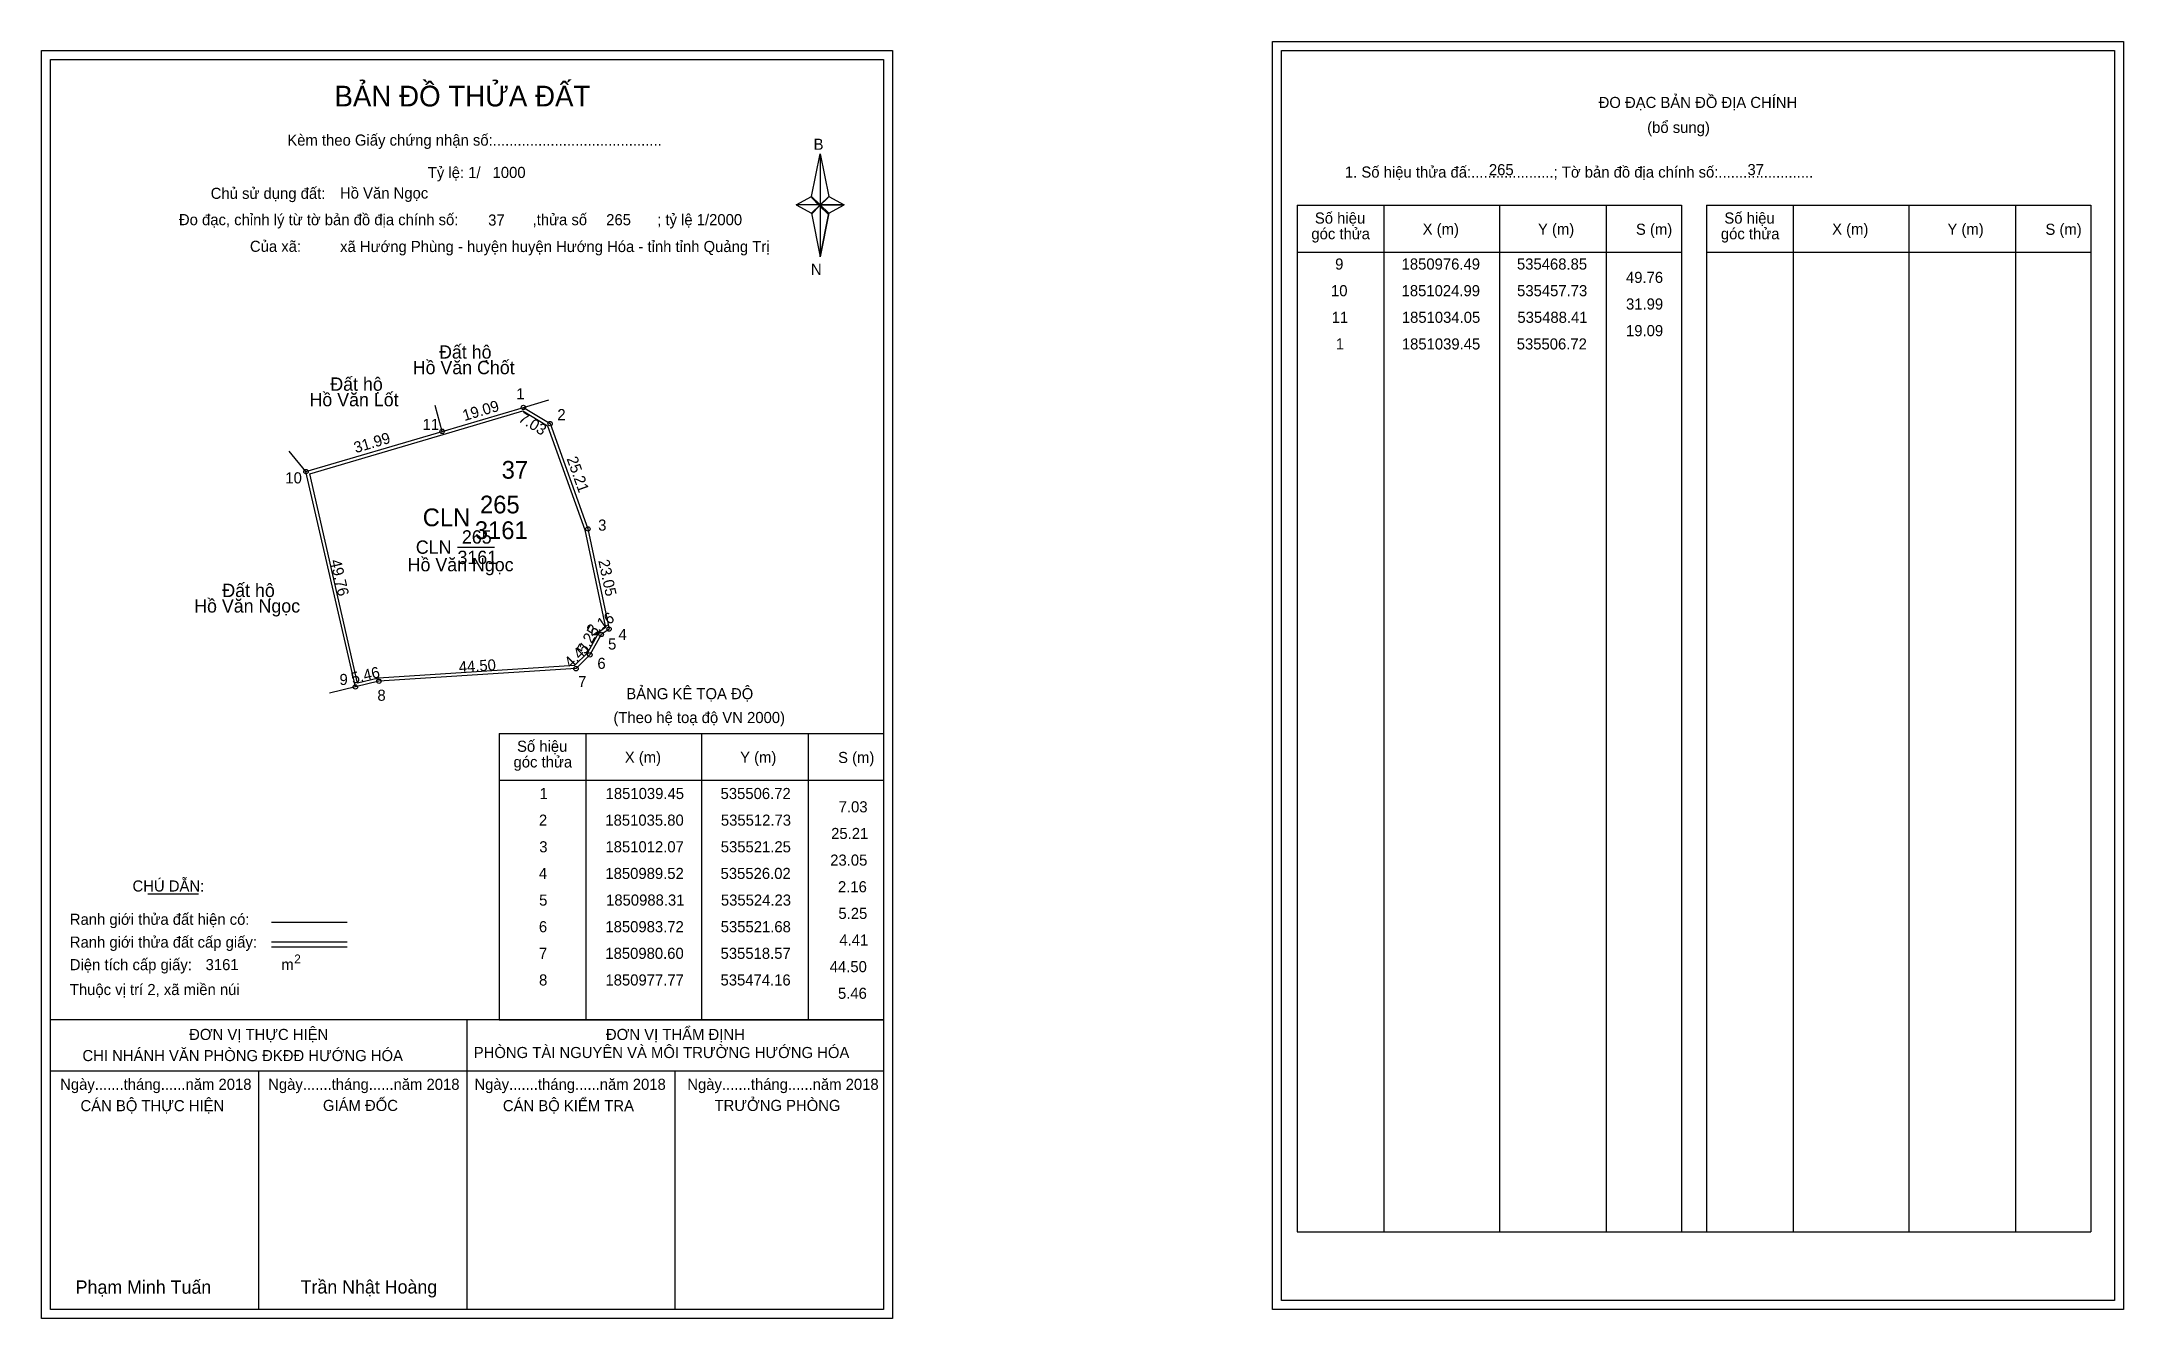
# Model space of a CAD drawing. Extents: x 535398 to 535867, y 1850834 to 1851122.
import ezdxf

# ---------------------------------------------------------------- set-up
doc = ezdxf.new("R2010")
doc.units = 0
for name, color, linetype in [('Level 1', 7, 'Continuous'), ('Level 10', 7, 'Continuous'), ('Level 11', 7, 'Continuous'), ('Level 13', 7, 'Continuous'), ('Level 2', 7, 'Continuous'), ('Level 27', 7, 'Continuous'), ('Level 3', 7, 'Continuous'), ('Level 36', 7, 'Continuous'), ('Level 4', 7, 'Continuous'), ('Level 49', 7, 'Continuous'), ('Level 5', 7, 'Continuous'), ('Level 53', 7, 'Continuous'), ('Level 55', 7, 'Continuous'), ('Level 6', 7, 'Continuous'), ('Level 63', 7, 'Continuous'), ('Level 7', 7, 'Continuous'), ('Level 9', 7, 'Continuous')]:
    doc.layers.add(name, color=color, linetype=linetype)

msp = doc.modelspace()

# ---------------------------------------------------------------- linework, layer by layer
at = {"layer": 'Level 1'}
for p, q in [((535400.17, 1851117.83), (535400.17, 1851117.83)), ((535677.49, 1851119.83), (535677.49, 1851119.83)), ((535571.59, 1851086.95), (535573.56, 1851096.59)), ((535573.56, 1851096.59), (535573.56, 1851085.07)), ((535573.56, 1851096.59), (535575.53, 1851086.95)), ((535568.15, 1851085.07), (535571.59, 1851086.95)), ((535571.59, 1851086.95), (535573.56, 1851085.07)), ((535573.41, 1851084.85), (535571.59, 1851086.73)), ((535573.56, 1851085.07), (535571.59, 1851083.23)), ((535573.41, 1851084.85), (535571.59, 1851083.01)), ((535571.59, 1851083.01), (535573.41, 1851084.85)), ((535575.38, 1851086.73), (535573.41, 1851084.85)), ((535573.41, 1851084.85), (535575.38, 1851086.73)), ((535575.38, 1851083.01), (535573.41, 1851084.85)), ((535575.53, 1851086.95), (535573.56, 1851085.07)), ((535573.56, 1851085.07), (535573.56, 1851073.37)), ((535573.56, 1851085.07), (535578.97, 1851085.07)), ((535573.56, 1851085.07), (535575.53, 1851083.23)), ((535575.53, 1851083.23), (535578.97, 1851085.07)), ((535681.03, 1851084.98), (535767.63, 1851084.98)), ((535700.62, 1850853.71), (535700.62, 1851084.98)), ((535726.69, 1850853.71), (535726.69, 1851084.98)), ((535750.66, 1851084.98), (535750.66, 1850853.71)), ((535767.63, 1851084.98), (535767.63, 1850853.71)), ((535773.28, 1851084.98), (535859.89, 1851084.98)), ((535792.87, 1850853.71), (535792.87, 1851084.98)), ((535818.95, 1850853.71), (535818.95, 1851084.98)), ((535842.92, 1851084.98), (535842.92, 1850853.71)), ((535859.89, 1851084.98), (535859.89, 1850853.71)), ((535571.59, 1851083.23), (535573.56, 1851073.37)), ((535575.53, 1851083.23), (535573.56, 1851073.37)), ((535681.03, 1851074.45), (535767.63, 1851074.45)), ((535773.28, 1851074.45), (535859.89, 1851074.45)), ((535501.27, 1850966.01), (535587.87, 1850966.01)), ((535520.86, 1850901.48), (535520.86, 1850966.01)), ((535546.93, 1850901.48), (535546.93, 1850966.01)), ((535570.9, 1850966.01), (535570.9, 1850901.48)), ((535501.27, 1850955.48), (535587.87, 1850955.48)), ((535422.09, 1850929.9), (535433.49, 1850929.9)), ((535449.95, 1850923.49), (535466.97, 1850923.49)), ((535449.95, 1850919.05), (535466.97, 1850919.05)), ((535449.95, 1850917.95), (535466.97, 1850917.95)), ((535507, 1850901.48), (535400.17, 1850901.48)), ((535587.87, 1850901.48), (535483.03, 1850901.48)), ((535494.02, 1850836.26), (535494.02, 1850901.48)), ((535501.27, 1850901.48), (535587.87, 1850901.48)), ((535587.87, 1850889.93), (535400.17, 1850889.93)), ((535447.09, 1850836.26), (535447.09, 1850889.93)), ((535540.94, 1850836.26), (535540.94, 1850889.93)), ((535681.03, 1850853.71), (535859.89, 1850853.71)), ((535587.87, 1850836.26), (535587.87, 1850836.26)), ((535865.19, 1850838.26), (535865.19, 1850838.26))]:
    msp.add_line(p, q, dxfattribs=at)
for points in [[(535571.59, 1851086.95), (535573.56, 1851096.59), (535573.56, 1851085.07)], [(535568.15, 1851085.07), (535571.59, 1851083.23), (535573.56, 1851085.07)], [(535573.56, 1851085.07), (535575.53, 1851086.95), (535578.97, 1851085.07)], [(535573.56, 1851085.07), (535573.56, 1851073.37), (535575.53, 1851083.23)]]:
    msp.add_lwpolyline(points, close=True, dxfattribs=at)
at = {"layer": 'Level 10'}
msp.add_line((535518.57, 1850980.6), (535521.68, 1850983.72), dxfattribs=at)
for points in [[(535468.85, 1850976.49), (535457.73, 1851024.99), (535488.41, 1851034.05), (535506.72, 1851039.45), (535512.73, 1851035.8), (535521.25, 1851012.07), (535526.02, 1850989.52), (535524.23, 1850988.31), (535521.68, 1850983.72), (535518.57, 1850980.6), (535474.16, 1850977.77)], [(535469.37, 1850977.34), (535458.56, 1851024.51), (535488.61, 1851033.38), (535506.62, 1851038.69), (535512.15, 1851035.33), (535520.58, 1851011.88), (535525.24, 1850989.84), (535523.7, 1850988.8), (535521.12, 1850984.15), (535518.26, 1850981.28), (535474.05, 1850978.46)]]:
    msp.add_lwpolyline(points, close=True, dxfattribs=at)
at = {"layer": 'Level 11'}
for centre in [(535506.72, 1851039.45), (535488.41, 1851034.05), (535512.73, 1851035.8), (535457.73, 1851024.99), (535521.25, 1851012.07), (535526.02, 1850989.52), (535524.23, 1850988.31), (535518.57, 1850980.6), (535521.68, 1850983.72), (535468.85, 1850976.49), (535468.85, 1850976.49), (535474.16, 1850977.77)]:
    msp.add_circle(centre, 0.5, dxfattribs=at)
at = {"layer": 'Level 27'}
for p, q in [((535488.41, 1851034.05), (535486.85, 1851039.84)), ((535506.72, 1851039.45), (535512.47, 1851041.15)), ((535457.73, 1851024.99), (535453.91, 1851029.62)), ((535468.85, 1850976.49), (535463.02, 1850975.07))]:
    msp.add_line(p, q, dxfattribs=at)
at = {"layer": 'Level 3'}
for p, q in [((535681.03, 1851084.98), (535681.03, 1850853.71)), ((535773.28, 1851084.98), (535773.28, 1850853.71)), ((535501.27, 1850966.01), (535501.27, 1850901.48))]:
    msp.add_line(p, q, dxfattribs=at)
at = {"layer": 'Level 63'}
for points in [[(535675.5, 1851121.83), (535867.2, 1851121.83), (535867.2, 1850836.26), (535675.5, 1850836.26)], [(535398.17, 1851119.83), (535589.87, 1851119.83), (535589.87, 1850834.26), (535398.17, 1850834.26)], [(535400.17, 1851117.83), (535587.87, 1851117.83), (535587.87, 1850836.26), (535400.17, 1850836.26)], [(535677.5, 1851119.83), (535865.2, 1851119.83), (535865.2, 1850838.26), (535677.5, 1850838.26)]]:
    msp.add_lwpolyline(points, close=True, dxfattribs=at)
at = {"layer": 'Level 9'}
msp.add_line((535491.87, 1851007.97), (535500.2, 1851007.97), dxfattribs=at)

# ---------------------------------------------------------------- texts
at = {"layer": 'Level 1'}
for s, height, p in [('BẢN ĐỒ THỬA ĐẤT', 4.6657, (535464.14, 1851107.24)), ('ĐO ĐẠC BẢN ĐỒ ĐỊA CHÍNH', 2.5, (535748.97, 1851106.89)), ('(bổ sung)', 2.5, (535759.91, 1851101.27)), ('Kèm theo Giấy chứng nhận số:.........................................', 2.5, (535453.52, 1851098.41)), ('B', 2.5, (535572.1, 1851097.47)), ('1. Số hiệu thửa đấ:....................; Tờ bản đồ địa chính số:.......................', 2.5, (535691.8, 1851091.21)), ('Chủ sử dụng đất:', 2.5, (535436.26, 1851086.42)), ('Đo đạc, chỉnh lý từ tờ bản đồ địa chính số:                  ,thửa số                 ; tỷ lệ 1/2000', 2.5, (535429.1, 1851080.49)), ('góc thửa', 2.5, (535684.25, 1851077.32)), ('Số hiệu', 2.5, (535685.04, 1851080.85)), ('X (m)', 2.5, (535709.32, 1851078.37)), ('Y (m)', 2.5, (535735.3, 1851078.37)), ('S (m)', 2.5, (535757.38, 1851078.32)), ('góc thửa', 2.5, (535776.51, 1851077.32)), ('Số hiệu', 2.5, (535777.3, 1851080.85)), ('X (m)', 2.5, (535801.58, 1851078.37)), ('Y (m)', 2.5, (535827.56, 1851078.37)), ('S (m)', 2.5, (535849.64, 1851078.32)), ('Của xã:', 2.5, (535445.1, 1851074.49)), ('N', 2.5, (535571.5, 1851069.3)), ('BẢNG KÊ TỌA ĐỘ', 2.5, (535529.9, 1850973.71)), ('(Theo hệ toạ độ VN 2000)', 2.5, (535527, 1850968.35)), ('Số hiệu', 2.5, (535505.28, 1850961.87)), ('X (m)', 2.5, (535529.56, 1850959.4)), ('Y (m)', 2.5, (535555.54, 1850959.4)), ('S (m)', 2.5, (535577.62, 1850959.35)), ('góc thửa', 2.5, (535504.49, 1850958.34)), ('CHÚ DẪN:', 2.5, (535418.65, 1850930.4)), ('Ranh giới thửa đất hiện có:', 2.5, (535404.52, 1850922.9)), ('Ranh giới thửa đất cấp giấy:', 2.5, (535404.52, 1850917.76)), ('Diện tích cấp giấy:', 2.5, (535404.52, 1850912.68)), ('2', 2, (535455.07, 1850914.21)), ('m', 2.5, (535452.17, 1850912.7)), ('Thuộc vị trí 2, xã miền núi', 2.5, (535404.52, 1850907.08)), ('ĐƠN VỊ THỰC HIỆN', 2.5, (535431.4, 1850896.96)), ('PHÒNG TÀI NGUYÊN VÀ MÔI TRƯỜNG HƯỚNG HÓA', 2.5, (535495.53, 1850892.89)), ('ĐƠN VỊ THẨM ĐỊNH', 2.5, (535525.31, 1850896.96)), ('CHI NHÁNH VĂN PHÒNG ĐKĐĐ HƯỚNG HÓA', 2.5, (535407.36, 1850892.2)), ('Ngày.......tháng......năm 2018', 2.5, (535402.34, 1850885.73)), ('Ngày.......tháng......năm 2018', 2.5, (535449.21, 1850885.73)), ('Ngày.......tháng......năm 2018', 2.5, (535495.68, 1850885.73)), ('Ngày.......tháng......năm 2018', 2.5, (535543.64, 1850885.73)), ('CÁN BỘ THỰC HIỆN', 2.5, (535406.92, 1850880.91)), ('GIÁM ĐỐC', 2.5, (535461.55, 1850880.97)), ('CÁN BỘ KIỂM TRA', 2.5, (535502.09, 1850880.91)), ('TRƯỞNG PHÒNG', 2.5, (535549.78, 1850880.97)), ('Phạm Minh Tuấn', 3, (535405.83, 1850839.8)), ('Trần Nhật Hoàng', 3, (535456.52, 1850839.85))]:
    msp.add_text(s, height=height, dxfattribs=at).set_placement(p)
at = {"layer": 'Level 11'}
msp.add_text('Tỷ lệ: 1/', height=2.5, dxfattribs=at).set_placement((535485.18, 1851091.1))
at = {"layer": 'Level 13'}
for s, p in [('CLN', (535482.48, 1851006.47)), ('265', (535492.86, 1851008.77)), ('3161', (535491.87, 1851004.17))]:
    msp.add_text(s, height=3, dxfattribs=at).set_placement(p)
at = {"layer": 'Level 2'}
msp.add_text('Hồ Văn Ngọc', height=3, dxfattribs=at).set_placement((535480.64, 1851002.53))
at = {"layer": 'Level 3'}
msp.add_text('CLN ', height=4, dxfattribs=at).set_placement((535484.04, 1851012.68))
at = {"layer": 'Level 36'}
for s, p in [('Đất hộ', (535487.71, 1851050.43)), ('Đất hộ', (535463.21, 1851043.2)), ('Hồ Văn Chốt', (535481.78, 1851046.93)), ('Hồ Văn Lốt', (535458.52, 1851039.7)), ('Đất hộ', (535438.88, 1850996.74)), ('Hồ Văn Ngọc', (535432.54, 1850993.24))]:
    msp.add_text(s, height=3, dxfattribs=at).set_placement(p)
at = {"layer": 'Level 4'}
msp.add_text('265', height=4, dxfattribs=at).set_placement((535496.94, 1851015.57))
at = {"layer": 'Level 49'}
for s, rotation, p in [('19.09', 16.4319, (535493.43, 1851036.36)), ('7.03', 328.7288, (535505.38, 1851036.4)), ('31.99', 16.4522, (535468.93, 1851029.13)), ('25.21', 289.7501, (535516.42, 1851027.9)), ('49.76', 282.9135, (535463.16, 1851004.9)), ('23.05', 281.9437, (535523.58, 1851004.91)), ('5.25', 60.9454, (535520.75, 1850983.68)), ('2.16', 34.0578, (535522.06, 1850987.81)), ('4.41', 45.092, (535517.44, 1850980.6)), ('5.46', 13.5529, (535468.24, 1850977.17)), ('44.50', 3.6462, (535492.23, 1850979.72))]:
    msp.add_text(s, height=2.5, rotation=rotation, dxfattribs=at).set_placement(p)
at = {"layer": 'Level 5'}
msp.add_text('3161', height=4, dxfattribs=at).set_placement((535495.78, 1851009.79))
at = {"layer": 'Level 53'}
for s, p in [('9', (535689.6, 1851070.49)), ('1850976.49', (535704.58, 1851070.49)), ('535468.85', (535730.57, 1851070.49)), ('49.76', (535755.13, 1851067.49)), ('10', (535688.67, 1851064.49)), ('1851024.99', (535704.58, 1851064.49)), ('535457.73', (535730.6, 1851064.49)), ('11', (535688.83, 1851058.49)), ('1851034.05', (535704.63, 1851058.49)), ('535488.41', (535730.67, 1851058.49)), ('31.99', (535755.14, 1851061.49)), ('19.09', (535755.14, 1851055.49)), ('1', (535689.75, 1851052.49)), ('1851039.45', (535704.63, 1851052.49)), ('535506.72', (535730.52, 1851052.49)), ('1', (535510.36, 1850951.23)), ('1851039.45', (535525.24, 1850951.23)), ('535506.72', (535551.14, 1850951.23)), ('2', (535510.21, 1850945.23)), ('1851035.80', (535525.18, 1850945.23)), ('535512.73', (535551.21, 1850945.23)), ('7.03', (535577.75, 1850948.23)), ('25.21', (535576.05, 1850942.23)), ('3', (535510.29, 1850939.23)), ('1851012.07', (535525.2, 1850939.23)), ('535521.25', (535551.18, 1850939.23)), ('23.05', (535575.84, 1850936.23)), ('4', (535510.2, 1850933.23)), ('1850989.52', (535525.19, 1850933.23)), ('535526.02', (535551.14, 1850933.23)), ('5', (535510.26, 1850927.23)), ('1850988.31', (535525.34, 1850927.23)), ('535524.23', (535551.21, 1850927.23)), ('2.16', (535577.59, 1850930.23)), ('5.25', (535577.69, 1850924.23)), ('6', (535510.21, 1850921.23)), ('1850983.72', (535525.19, 1850921.23)), ('535521.68', (535551.17, 1850921.23)), ('4.41', (535577.9, 1850918.23)), ('7', (535510.22, 1850915.23)), ('1850980.60', (535525.18, 1850915.23)), ('535518.57', (535551.14, 1850915.23)), ('8', (535510.24, 1850909.23)), ('1850977.77', (535525.2, 1850909.23)), ('535474.16', (535551.13, 1850909.23)), ('44.50', (535575.73, 1850912.23)), ('5.46', (535577.59, 1850906.23))]:
    msp.add_text(s, height=2.5, dxfattribs=at).set_placement(p)
at = {"layer": 'Level 55'}
for s, height, p in [('1', 0.4, (535506.61, 1851039.45)), ('0', 0.11, (535506.68, 1851039.34)), ('0', 0.11, (535506.68, 1851039.34)), ('11', 0.4, (535488.15, 1851034.05)), ('0', 0.11, (535488.37, 1851033.94)), ('0', 0.11, (535488.37, 1851033.94)), ('0', 0.11, (535488.37, 1851033.94)), ('2', 0.4, (535512.59, 1851035.8)), ('0', 0.11, (535512.69, 1851035.69)), ('10', 0.4, (535457.45, 1851024.99)), ('0', 0.11, (535457.69, 1851024.88)), ('0', 0.11, (535457.69, 1851024.88)), ('0', 0.11, (535457.69, 1851024.88)), ('0', 0.11, (535457.69, 1851024.88)), ('3', 0.4, (535521.13, 1851012.07)), ('0', 0.11, (535521.21, 1851011.96)), ('4', 0.4, (535525.88, 1850989.52)), ('5', 0.4, (535524.1, 1850988.31)), ('0', 0.11, (535524.19, 1850988.2)), ('0', 0.11, (535525.98, 1850989.41)), ('7', 0.4, (535518.44, 1850980.6)), ('0', 0.11, (535518.53, 1850980.49)), ('6', 0.4, (535521.54, 1850983.72)), ('0', 0.11, (535521.64, 1850983.61)), ('9', 0.4, (535468.71, 1850976.49)), ('0', 0.11, (535468.81, 1850976.38)), ('0', 0.11, (535468.81, 1850976.38)), ('0', 0.11, (535468.81, 1850976.38)), ('8', 0.4, (535474.03, 1850977.77)), ('0', 0.11, (535474.12, 1850977.66))]:
    msp.add_text(s, height=height, dxfattribs=at).set_placement(p)
at = {"layer": 'Level 6'}
for s, p in [('1000', (535499.77, 1851091.12)), ('265', (535724.25, 1851091.75)), ('37', (535782.5, 1851091.77)), ('Hồ Văn Ngọc', (535465.39, 1851086.48)), ('37', (535498.78, 1851080.4)), ('265', (535525.37, 1851080.48)), ('xã Hướng Phùng - huyện huyện Hướng Hóa - tỉnh tỉnh Quảng Trị', (535465.41, 1851074.44)), ('3161', (535435.11, 1850912.69))]:
    msp.add_text(s, height=2.5, dxfattribs=at).set_placement(p)
at = {"layer": 'Level 7'}
msp.add_text('37', height=4, dxfattribs=at).set_placement((535501.82, 1851023.39))
at = {"layer": 'Level 9'}
for s, p in [('1', (535505.12, 1851041.27)), ('11', (535484, 1851034.36)), ('2', (535514.36, 1851036.57)), ('10', (535453.08, 1851022.33)), ('3', (535523.56, 1851011.69)), ('5', (535525.79, 1850984.9)), ('4', (535528.13, 1850987.07)), ('6', (535523.38, 1850980.55)), ('9', (535465.28, 1850976.92)), ('8', (535473.82, 1850973.36)), ('7', (535519.05, 1850976.44))]:
    msp.add_text(s, height=2.5, dxfattribs=at).set_placement(p)

doc.saveas('drawing.dxf')
